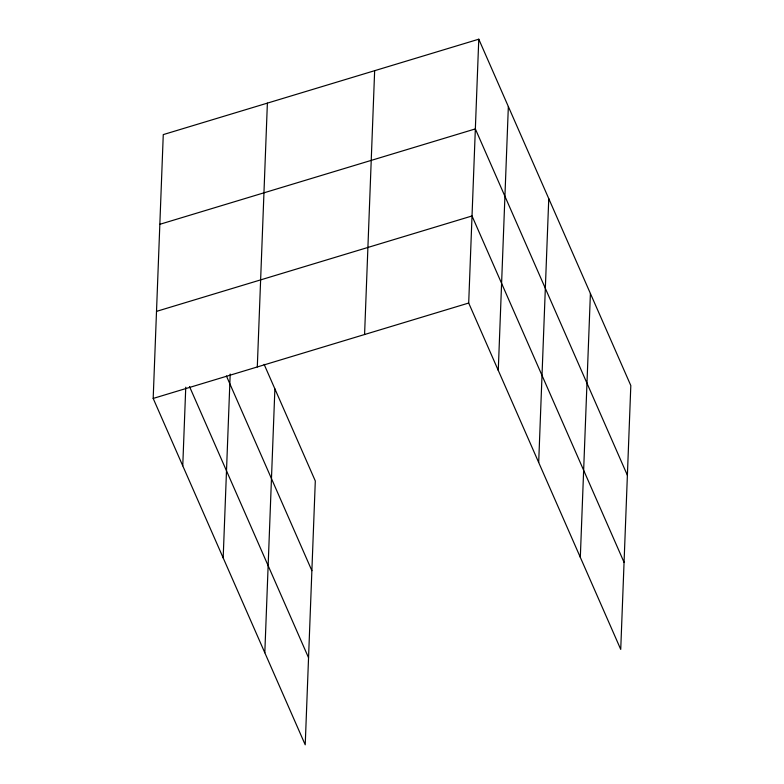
<?xml version="1.0" encoding="UTF-8"?>
<svg xmlns="http://www.w3.org/2000/svg" width="784" height="784" viewBox="0 0 784 784"><rect width="100%" height="100%" fill="white"/><g stroke="black" fill="none" stroke-linecap="round" stroke-linejoin="round"><path stroke-width="1.18" d="M264.12 364.344L315.305 480.964L305.221 744.8L153.184 398.439L163.268 134.603L478.779 39.2L630.816 385.561L620.732 649.397L468.695 303.036L478.779 39.2M182.76 465.814L185.759 387.208M223.175 557.875L230.192 374.046M257.299 366.961L267.383 103.116M264.816 652.739L274.89 388.893M364.58 334.523L374.654 70.678M498.271 370.411L508.346 106.575M538.686 462.482L548.761 198.636M580.317 557.336L590.401 293.49M159.838 224.302L475.349 128.909L627.386 475.271M156.506 311.375L472.017 215.972L624.064 562.334M153.184 398.439L468.695 303.036M226.419 375.977L311.875 570.664M189.493 386.512L308.553 657.737"/></g></svg>
